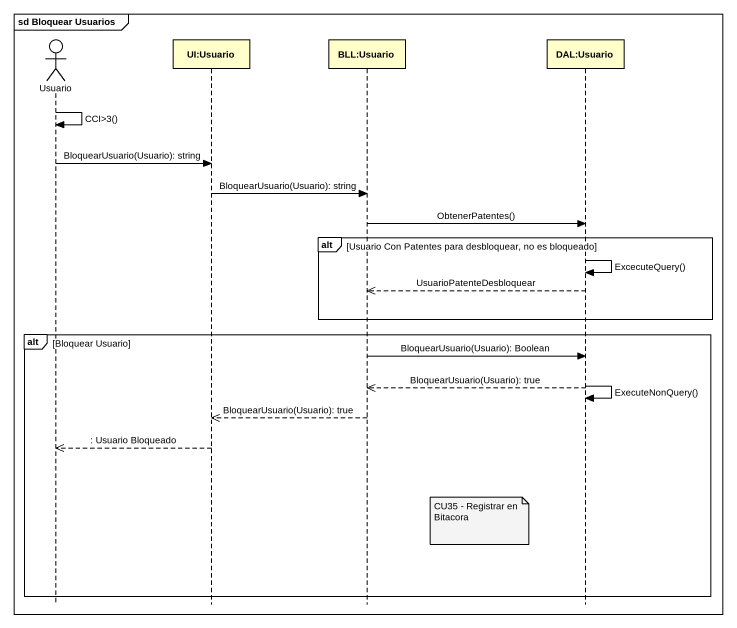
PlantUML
@startuml
mainframe sd Bloquear Usuarios
hide footbox
actor Usuario
participant "UI:Usuario" as UI_Usuario
participant "BLL:Usuario" as BLL_Usuario
participant "DAL:Usuario" as DAL_Usuario

Usuario -> Usuario : CCI>3()
Usuario -> UI_Usuario : BloquearUsuario(Usuario): string
UI_Usuario -> BLL_Usuario : BloquearUsuario(Usuario): string
BLL_Usuario -> DAL_Usuario : ObtenerPatentes()
alt Usuario Con Patentes para desbloquear, no es bloqueado
  DAL_Usuario -> DAL_Usuario : ExcecuteQuery()
  DAL_Usuario -->> BLL_Usuario : UsuarioPatenteDesbloquear
end
alt Bloquear Usuario
  BLL_Usuario -> DAL_Usuario : BloquearUsuario(Usuario): Boolean
  DAL_Usuario -> DAL_Usuario : ExecuteNonQuery()
  DAL_Usuario -->> BLL_Usuario : BloquearUsuario(Usuario): true
  BLL_Usuario -->> UI_Usuario : BloquearUsuario(Usuario): true
  UI_Usuario -->> Usuario : : Usuario Bloqueado
  note left of DAL_Usuario : CU35 - Registrar en Bitacora
end
@enduml
